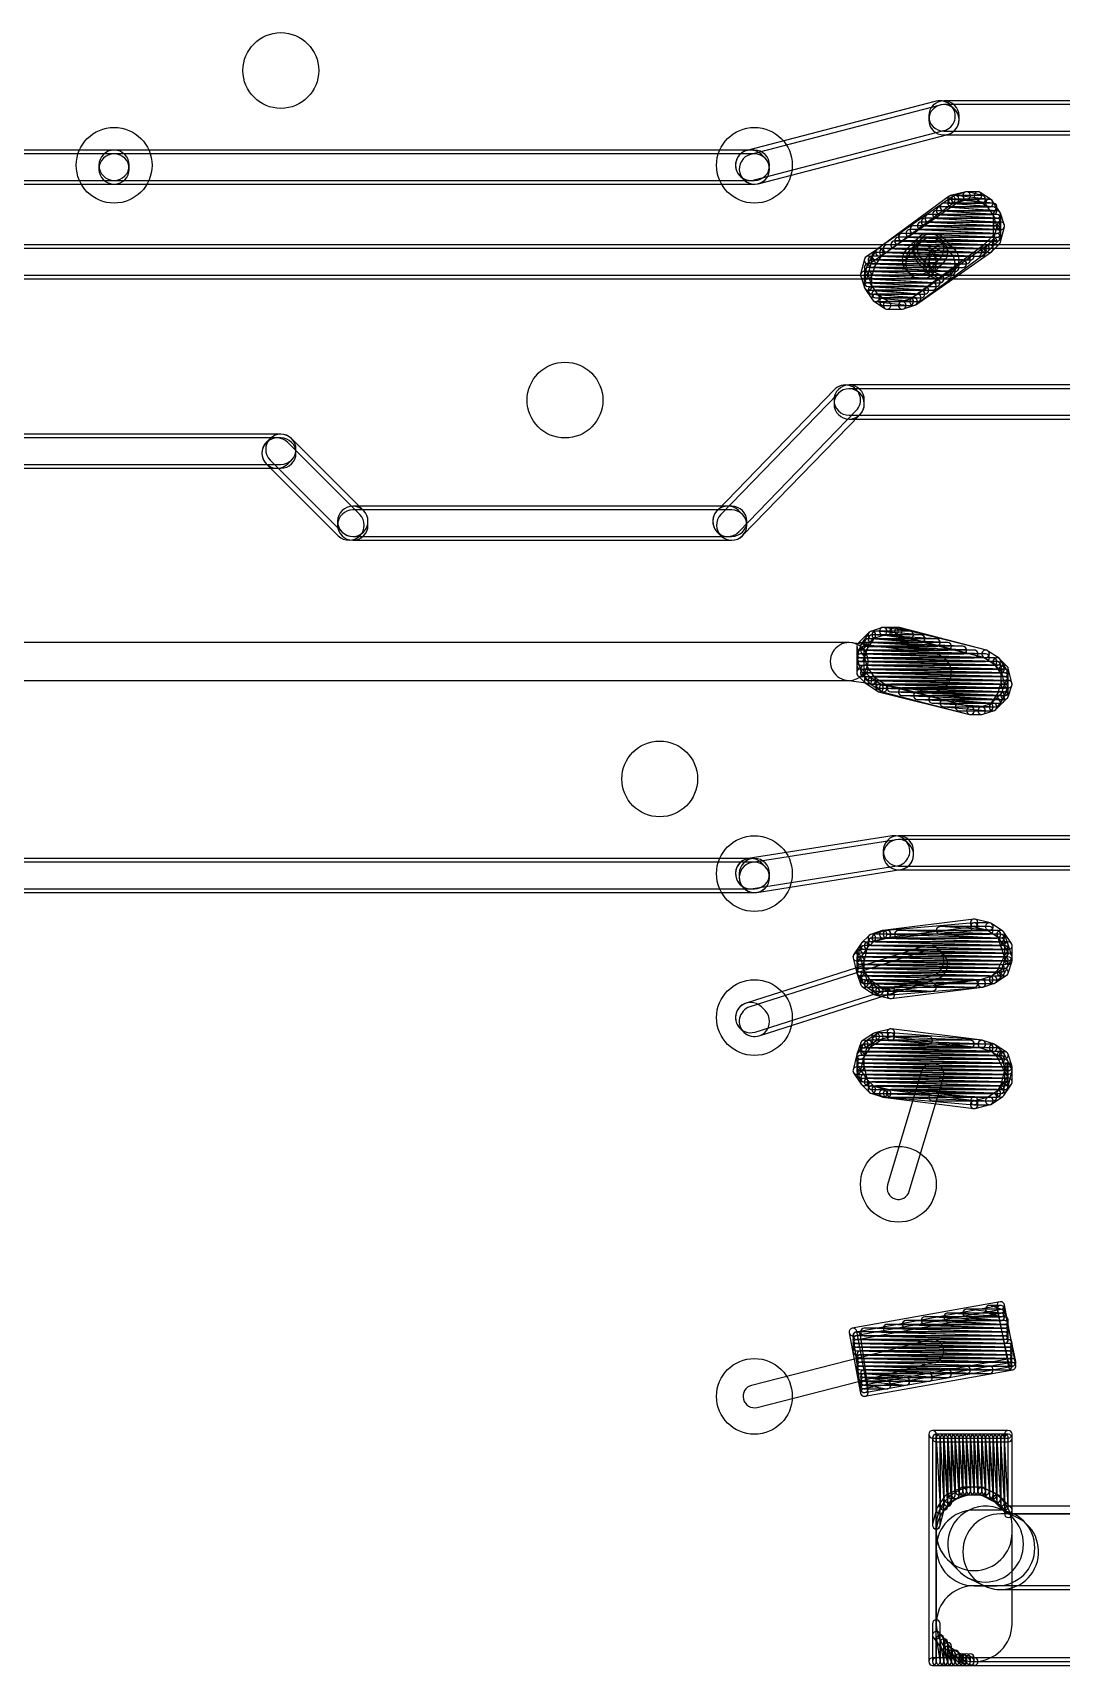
# Model space of a CAD drawing. Extents: x 2.7 to 76.1, y 3.1 to 47.6.
# Drawn here: x 47.87 to 54.76, y 5.71 to 16.65 of the extents above; entities that cross this region are included whole.
import ezdxf

# ---------------------------------------------------------------- set-up
doc = ezdxf.new("R2010")
doc.units = 0

msp = doc.modelspace()

# ---------------------------------------------------------------- linework, layer by layer
for points in [[(53.924025, 16.192425), (52.654025, 15.862225, 1), (52.70517, 15.66552), (53.97517, 15.99572, 1)], [(52.73057, 15.64012), (54.00057, 15.97032, 1), (53.949425, 16.167025), (52.679425, 15.836825, 1)], [(61.1124, 16.1957), (53.975, 16.1957, 1), (53.975, 15.99245), (61.1124, 15.99245, 1)], [(53.873375, 16.094075), (53.873375, 16.068675, 1), (54.076625, 16.068675), (54.076625, 16.094075, 1)], [(53.975, 15.96705), (61.1124, 15.96705, 1), (61.1124, 16.1703), (53.975, 16.1703, 1)], [(48.4124, 15.8655), (45.8724, 15.8655, 1), (45.8724, 15.66225), (48.4124, 15.66225, 1)], [(45.8724, 15.63685), (48.4124, 15.63685, 1), (48.4124, 15.8401), (45.8724, 15.8401, 1)], [(52.705, 15.8655), (48.4124, 15.8655, 1), (48.4124, 15.66225), (52.705, 15.66225, 1)], [(48.310775, 15.763875), (48.310775, 15.738475, 1), (48.514025, 15.738475), (48.514025, 15.763875, 1)], [(48.4124, 15.63685), (52.705, 15.63685, 1), (52.705, 15.8401), (48.4124, 15.8401, 1)], [(52.60774, 15.692015), (52.63314, 15.666615, 1), (52.776855, 15.81033), (52.751455, 15.83573, 1)], [(54.036615, 15.5561), (53.528615, 15.2005, 1), (53.55778, 15.158845), (54.06578, 15.514445, 1)], [(54.010715, 15.55574), (53.528115, 15.20014, 1), (53.55828, 15.159205), (54.04088, 15.514805, 1)], [(54.12123, 15.58534), (54.01963, 15.55994, 1), (54.031965, 15.510605), (54.133565, 15.536005, 1)], [(54.119355, 15.584795), (54.043155, 15.559395, 1), (54.05924, 15.51115), (54.13544, 15.53655, 1)], [(54.0512, 15.50985), (54.229, 15.50985, 1), (54.229, 15.5607), (54.0512, 15.5607, 1)], [(54.282605, 15.53514), (54.054005, 15.56054, 1), (54.04839, 15.510005), (54.27699, 15.484605, 1)], [(54.235165, 15.55994), (54.133565, 15.58534, 1), (54.12123, 15.536005), (54.22283, 15.510605, 1)], [(54.2036, 15.5861), (54.1274, 15.5861, 1), (54.1274, 15.53525), (54.2036, 15.53525, 1)], [(54.2036, 15.5861), (54.1274, 15.5861, 1), (54.1274, 15.53525), (54.2036, 15.53525, 1)], [(54.2939, 15.531025), (54.2177, 15.581825, 1), (54.189495, 15.53952), (54.265695, 15.48872, 1)], [(54.2939, 15.531025), (54.2177, 15.581825, 1), (54.189495, 15.53952), (54.265695, 15.48872, 1)], [(54.332185, 15.43365), (53.925785, 15.45905, 1), (53.92261, 15.408295), (54.32901, 15.382895, 1)], [(53.9242, 15.40825), (54.3306, 15.40825, 1), (54.3306, 15.4591), (53.9242, 15.4591, 1)], [(54.33229, 15.45904), (53.95129, 15.48444, 1), (53.947905, 15.433705), (54.328905, 15.408305, 1)], [(53.9496, 15.43365), (54.3052, 15.43365, 1), (54.3052, 15.4845), (53.9496, 15.4845, 1)], [(54.30715, 15.484425), (53.97695, 15.509825, 1), (53.973045, 15.45912), (54.303245, 15.43372, 1)], [(53.975, 15.45905), (54.3052, 15.45905, 1), (54.3052, 15.5099), (53.975, 15.5099, 1)], [(54.3075, 15.509795), (54.0281, 15.535195, 1), (54.023495, 15.48455), (54.302895, 15.45915, 1)], [(54.0258, 15.48445), (54.2798, 15.48445, 1), (54.2798, 15.5353), (54.0258, 15.5353, 1)], [(54.35175, 15.447775), (54.30095, 15.523975, 1), (54.258645, 15.49577), (54.309445, 15.41957, 1)], [(54.35175, 15.447775), (54.30095, 15.523975, 1), (54.258645, 15.49577), (54.309445, 15.41957, 1)], [(54.38012, 15.365515), (54.35472, 15.441715, 1), (54.306475, 15.42563), (54.331875, 15.34943, 1)], [(54.356025, 15.357475), (54.356025, 15.433675, 1), (54.305175, 15.433675), (54.305175, 15.357475, 1)], [(54.3317, 15.306675), (53.7475, 15.332075, 1), (53.745295, 15.28127), (54.329495, 15.25587, 1)], [(53.7464, 15.28125), (54.3306, 15.28125, 1), (54.3306, 15.3321), (53.7464, 15.3321, 1)], [(54.33175, 15.33207), (53.77295, 15.35747, 1), (53.770645, 15.306675), (54.329445, 15.281275, 1)], [(53.7718, 15.30665), (54.3306, 15.30665, 1), (54.3306, 15.3575), (53.7718, 15.3575, 1)], [(54.331865, 15.357465), (53.823865, 15.382865, 1), (53.82133, 15.33208), (54.32933, 15.30668, 1)], [(53.8226, 15.33205), (54.3306, 15.33205, 1), (54.3306, 15.3829), (53.8226, 15.3829, 1)], [(53.848, 15.35745), (54.3306, 15.35745, 1), (54.3306, 15.4083), (53.848, 15.4083, 1)], [(54.331935, 15.38286), (53.849335, 15.40826, 1), (53.84666, 15.357485), (54.32926, 15.332085, 1)], [(54.33201, 15.40826), (53.87481, 15.43366, 1), (53.871985, 15.382885), (54.329185, 15.357485, 1)], [(53.8734, 15.38285), (54.3306, 15.38285, 1), (54.3306, 15.4337), (53.8734, 15.4337, 1)], [(54.355265, 15.249705), (54.380665, 15.351305, 1), (54.33133, 15.36364), (54.30593, 15.26204, 1)], [(54.356025, 15.281275), (54.356025, 15.357475, 1), (54.305175, 15.357475), (54.305175, 15.281275, 1)], [(53.8226, 15.2305), (46.99, 15.2305, 1), (46.99, 15.02725), (53.8226, 15.02725, 1)], [(53.594, 15.17965), (54.2544, 15.17965, 1), (54.2544, 15.2305), (53.594, 15.2305, 1)], [(54.230015, 15.205075), (53.595015, 15.230475, 1), (53.59298, 15.17967), (54.22798, 15.15427, 1)], [(54.255455, 15.230475), (53.645855, 15.255875, 1), (53.64374, 15.20507), (54.25334, 15.17967, 1)], [(53.6448, 15.20505), (54.2798, 15.20505, 1), (54.2798, 15.2559), (53.6448, 15.2559, 1)], [(54.280855, 15.255875), (53.671255, 15.281275, 1), (53.66914, 15.23047), (54.27874, 15.20507, 1)], [(53.6702, 15.23045), (54.3052, 15.23045, 1), (54.3052, 15.2813), (53.6702, 15.2813, 1)], [(54.306255, 15.281275), (53.696655, 15.306675, 1), (53.69454, 15.25587), (54.30414, 15.23047, 1)], [(53.6956, 15.25585), (54.3306, 15.25585, 1), (54.3306, 15.3067), (53.6956, 15.3067, 1)], [(53.80154, 15.27693), (53.72534, 15.20073, 1), (53.869055, 15.057015), (53.945255, 15.133215, 1)], [(53.924225, 15.103475), (53.924225, 15.128875, 1), (53.720975, 15.128875), (53.720975, 15.103475, 1)], [(53.894455, 15.031615), (53.970655, 15.107815, 1), (53.82694, 15.25153), (53.75074, 15.17533, 1)], [(53.78638, 14.828645), (54.29438, 15.184245, 1), (54.265215, 15.2259), (53.757215, 14.8703, 1)], [(53.78688, 14.829005), (54.26948, 15.184605, 1), (54.239315, 15.22554), (53.756715, 14.86994, 1)], [(53.970655, 15.25153), (53.945255, 15.27693, 1), (53.80154, 15.133215), (53.82694, 15.107815, 1)], [(53.80154, 15.107815), (53.87774, 15.031615, 1), (54.021455, 15.17533), (53.945255, 15.25153, 1)], [(54.046855, 15.20073), (53.970655, 15.27693, 1), (53.82694, 15.133215), (53.90314, 15.057015, 1)], [(54.021455, 15.031615), (54.046855, 15.057015, 1), (53.90314, 15.20073), (53.87774, 15.17533, 1)], [(62.865, 15.2305), (53.975, 15.2305, 1), (53.975, 15.02725), (62.865, 15.02725, 1)], [(54.272375, 15.187095), (54.348575, 15.263295, 1), (54.31262, 15.29925), (54.23642, 15.22305, 1)], [(54.297775, 15.187095), (54.348575, 15.237895, 1), (54.31262, 15.27385), (54.26182, 15.22305, 1)], [(46.99, 15.00185), (53.8226, 15.00185, 1), (53.8226, 15.2051), (46.99, 15.2051, 1)], [(53.44233, 15.13504), (53.41693, 15.03344, 1), (53.466265, 15.021105), (53.491665, 15.122705, 1)], [(53.468275, 15.111515), (53.442875, 15.035315, 1), (53.49112, 15.01923), (53.51652, 15.09543, 1)], [(53.529095, 15.200825), (53.452895, 15.150025, 1), (53.4811, 15.10772), (53.5573, 15.15852, 1)], [(54.103055, 15.128875), (53.493455, 15.154275, 1), (53.49134, 15.10347), (54.10094, 15.07807, 1)], [(54.05235, 15.10347), (53.49355, 15.12887, 1), (53.491245, 15.078075), (54.050045, 15.052675, 1)], [(53.522045, 15.193775), (53.471245, 15.117575, 1), (53.51355, 15.08937), (53.56435, 15.16557, 1)], [(53.4924, 15.10345), (54.1274, 15.10345, 1), (54.1274, 15.1543), (53.4924, 15.1543, 1)], [(53.4924, 15.07805), (54.102, 15.07805, 1), (54.102, 15.1289), (53.4924, 15.1289, 1)], [(54.128455, 15.154275), (53.518855, 15.179675, 1), (53.51674, 15.12887), (54.12634, 15.10347, 1)], [(53.5178, 15.12885), (54.1528, 15.12885, 1), (54.1528, 15.1797), (53.5178, 15.1797, 1)], [(54.153855, 15.179675), (53.544255, 15.205075, 1), (53.54214, 15.15427), (54.15174, 15.12887, 1)], [(53.5432, 15.15425), (54.2036, 15.15425, 1), (54.2036, 15.2051), (53.5432, 15.2051, 1)], [(54.2036, 15.2051), (53.5686, 15.2051, 1), (53.5686, 15.15425), (54.2036, 15.15425, 1)], [(53.5686, 15.15425), (54.229, 15.15425, 1), (54.229, 15.2051), (53.5686, 15.2051, 1)], [(53.975, 15.00185), (62.865, 15.00185, 1), (62.865, 15.2051), (53.975, 15.2051, 1)], [(53.417475, 15.01923), (53.442875, 14.94303, 1), (53.49112, 14.959115), (53.46572, 15.035315, 1)], [(54.001605, 15.05267), (53.468205, 15.07807, 1), (53.46579, 15.027275), (53.99919, 15.001875, 1)], [(53.92561, 15.00186), (53.46841, 15.02726, 1), (53.465585, 14.976485), (53.922785, 14.951085, 1)], [(53.90029, 14.976455), (53.46849, 15.001855, 1), (53.465505, 14.95109), (53.897305, 14.92569, 1)], [(54.02695, 15.07807), (53.46815, 15.10347, 1), (53.465845, 15.052675), (54.024645, 15.027275, 1)], [(53.467, 15.05265), (54.0512, 15.05265, 1), (54.0512, 15.1035), (53.467, 15.1035, 1)], [(53.467, 15.02725), (54.0258, 15.02725, 1), (54.0258, 15.0781), (53.467, 15.0781, 1)], [(53.467, 15.00185), (54.0004, 15.00185, 1), (54.0004, 15.0527), (53.467, 15.0527, 1)], [(53.441575, 15.027275), (53.441575, 14.951075, 1), (53.492425, 14.951075), (53.492425, 15.027275, 1)], [(53.950935, 15.02726), (53.468335, 15.05266, 1), (53.46566, 15.001885), (53.94826, 14.976485, 1)], [(53.467, 14.97645), (53.9496, 14.97645, 1), (53.9496, 15.0273), (53.467, 15.0273, 1)], [(53.467, 14.95105), (53.9242, 14.95105, 1), (53.9242, 15.0019), (53.467, 15.0019, 1)], [(53.84969, 14.95104), (53.46869, 14.97644, 1), (53.465305, 14.925705), (53.846305, 14.900305, 1)], [(53.467, 14.92565), (53.8988, 14.92565, 1), (53.8988, 14.9765), (53.467, 14.9765, 1)], [(53.445845, 14.93697), (53.496645, 14.86077, 1), (53.53895, 14.888975), (53.48815, 14.965175, 1)], [(53.445845, 14.93697), (53.496645, 14.86077, 1), (53.53895, 14.888975), (53.48815, 14.965175, 1)], [(53.82455, 14.925625), (53.49435, 14.951025, 1), (53.490445, 14.90032), (53.820645, 14.87492, 1)], [(53.4924, 14.90025), (53.848, 14.90025, 1), (53.848, 14.9511), (53.4924, 14.9511, 1)], [(53.7995, 14.900195), (53.5201, 14.925595, 1), (53.515495, 14.87495), (53.794895, 14.84955, 1)], [(53.5178, 14.87485), (53.8226, 14.87485, 1), (53.8226, 14.9257), (53.5178, 14.9257, 1)], [(53.5178, 14.84945), (53.7972, 14.84945, 1), (53.7972, 14.9003), (53.5178, 14.9003, 1)], [(53.749205, 14.87474), (53.520605, 14.90014, 1), (53.51499, 14.849605), (53.74359, 14.824205, 1)], [(53.503695, 14.85372), (53.579895, 14.80292, 1), (53.6081, 14.845225), (53.5319, 14.896025, 1)], [(53.503695, 14.85372), (53.579895, 14.80292, 1), (53.6081, 14.845225), (53.5319, 14.896025, 1)], [(53.5686, 14.82405), (53.7464, 14.82405, 1), (53.7464, 14.8749), (53.5686, 14.8749, 1)], [(53.594, 14.79865), (53.6956, 14.79865, 1), (53.6956, 14.8495), (53.594, 14.8495, 1)], [(53.594, 14.79865), (53.6956, 14.79865, 1), (53.6956, 14.8495), (53.594, 14.8495, 1)], [(53.70364, 14.79995), (53.77984, 14.82535, 1), (53.763755, 14.873595), (53.687555, 14.848195, 1)], [(53.70364, 14.79995), (53.77984, 14.82535, 1), (53.763755, 14.873595), (53.687555, 14.848195, 1)], [(53.241605, 14.259785), (52.454205, 13.446985, 1), (52.60019, 13.30556), (53.38759, 14.11836, 1)], [(52.62559, 13.28016), (53.41299, 14.09296, 1), (53.267005, 14.234385), (52.479605, 13.421585, 1)], [(63.6524, 14.2907), (53.34, 14.2907, 1), (53.34, 14.08745), (63.6524, 14.08745, 1)], [(53.238375, 14.189075), (53.238375, 14.163675, 1), (53.441625, 14.163675), (53.441625, 14.189075, 1)], [(53.34, 14.06205), (63.6524, 14.06205, 1), (63.6524, 14.2653), (53.34, 14.2653, 1)], [(49.53, 13.9605), (37.1602, 13.9605, 1), (37.1602, 13.75725), (49.53, 13.75725, 1)], [(37.1602, 13.73185), (49.53, 13.73185, 1), (49.53, 13.9351), (37.1602, 13.9351, 1)], [(49.45814, 13.93073), (49.43274, 13.90533, 1), (49.576455, 13.761615), (49.601855, 13.787015, 1)], [(49.43274, 13.761615), (49.91534, 13.279015, 1), (50.059055, 13.42273), (49.576455, 13.90533, 1)], [(50.084455, 13.44813), (49.601855, 13.93073, 1), (49.45814, 13.787015), (49.94074, 13.304415, 1)], [(52.5526, 13.4779), (50.0126, 13.4779, 1), (50.0126, 13.27465), (52.5526, 13.27465, 1)], [(49.910975, 13.376275), (49.910975, 13.350875, 1), (50.114225, 13.350875), (50.114225, 13.376275, 1)], [(52.45534, 13.304415), (52.48074, 13.279015, 1), (52.624455, 13.42273), (52.599055, 13.44813, 1)], [(50.0126, 13.24925), (52.5526, 13.24925, 1), (52.5526, 13.4525), (50.0126, 13.4525, 1)], [(53.47442, 12.63225), (53.39822, 12.55605, 1), (53.434175, 12.520095), (53.510375, 12.596295, 1)], [(53.471245, 12.628375), (53.420445, 12.552175, 1), (53.46275, 12.52397), (53.51355, 12.60017, 1)], [(53.560555, 12.663795), (53.484355, 12.638395, 1), (53.50044, 12.59015), (53.57664, 12.61555, 1)], [(53.560555, 12.663795), (53.484355, 12.638395, 1), (53.50044, 12.59015), (53.57664, 12.61555, 1)], [(53.92569, 12.588855), (53.49389, 12.614255, 1), (53.490905, 12.56349), (53.922705, 12.53809, 1)], [(53.4924, 12.56345), (53.8226, 12.56345, 1), (53.8226, 12.6143), (53.4924, 12.6143, 1)], [(53.82471, 12.61421), (53.51991, 12.63961, 1), (53.515685, 12.588935), (53.820485, 12.563535, 1)], [(53.5178, 12.58885), (53.7464, 12.58885, 1), (53.7464, 12.6397), (53.5178, 12.6397, 1)], [(53.749995, 12.63944), (53.572195, 12.66484, 1), (53.565, 12.614505), (53.7428, 12.589105, 1)], [(53.5686, 12.61425), (53.594, 12.61425, 1), (53.594, 12.6651), (53.5686, 12.6651, 1)], [(53.6448, 12.6651), (53.5686, 12.6651, 1), (53.5686, 12.61425), (53.6448, 12.61425, 1)], [(53.6702, 12.6651), (53.5686, 12.6651, 1), (53.5686, 12.61425), (53.6702, 12.61425, 1)], [(54.260565, 12.51194), (53.650965, 12.66434, 1), (53.63863, 12.615005), (54.24823, 12.462605, 1)], [(54.260815, 12.511875), (53.676615, 12.664275, 1), (53.66378, 12.61507), (54.24798, 12.46267, 1)], [(53.34, 12.5635), (46.99, 12.5635, 1), (46.99, 12.30945), (53.34, 12.30945, 1)], [(53.91596, 12.486135), (53.35716, 12.562335, 1), (53.322835, 12.31061), (53.881635, 12.23441, 1)], [(53.417475, 12.546115), (53.392075, 12.469915, 1), (53.44032, 12.45383), (53.46572, 12.53003, 1)], [(53.392075, 12.45383), (53.417475, 12.37763, 1), (53.46572, 12.393715), (53.44032, 12.469915, 1)], [(54.25517, 12.487285), (53.41697, 12.512685, 1), (53.415425, 12.46186), (54.253625, 12.43646, 1)], [(53.390775, 12.538075), (53.390775, 12.461875, 1), (53.441625, 12.461875), (53.441625, 12.538075, 1)], [(53.4162, 12.46185), (54.1782, 12.46185, 1), (54.1782, 12.5127), (53.4162, 12.5127, 1)], [(53.4162, 12.43645), (54.2544, 12.43645, 1), (54.2544, 12.4873), (53.4162, 12.4873, 1)], [(53.390775, 12.461875), (53.390775, 12.360275, 1), (53.441625, 12.360275), (53.441625, 12.461875, 1)], [(54.305925, 12.461885), (53.416925, 12.487285, 1), (53.41547, 12.43646), (54.30447, 12.41106, 1)], [(54.102975, 12.53808), (53.442575, 12.56348, 1), (53.44062, 12.512665), (54.10102, 12.487265, 1)], [(53.4416, 12.51265), (54.0004, 12.51265, 1), (54.0004, 12.5635), (53.4416, 12.5635, 1)], [(53.4416, 12.48725), (54.102, 12.48725, 1), (54.102, 12.5381), (53.4416, 12.5381, 1)], [(54.179075, 12.51268), (53.442475, 12.53808, 1), (53.44072, 12.487265), (54.17732, 12.461865, 1)], [(54.001605, 12.56347), (53.468205, 12.58887, 1), (53.46579, 12.538075), (53.99919, 12.512675, 1)], [(53.467, 12.53805), (53.9242, 12.53805, 1), (53.9242, 12.5889), (53.467, 12.5889, 1)], [(54.3447, 12.457625), (54.2685, 12.508425, 1), (54.240295, 12.46612), (54.316495, 12.41532, 1)], [(54.3447, 12.457625), (54.2685, 12.508425, 1), (54.240295, 12.46612), (54.316495, 12.41532, 1)], [(54.331305, 12.43649), (53.416905, 12.46189, 1), (53.41549, 12.411055), (54.32989, 12.385655, 1)], [(54.356685, 12.41109), (53.416885, 12.43649, 1), (53.41551, 12.385655), (54.35531, 12.360255, 1)], [(53.39822, 12.342295), (53.44902, 12.291495, 1), (53.484975, 12.32745), (53.434175, 12.37825, 1)], [(53.4162, 12.41105), (54.3052, 12.41105, 1), (54.3052, 12.4619), (53.4162, 12.4619, 1)], [(53.4162, 12.38565), (54.3306, 12.38565, 1), (54.3306, 12.4365), (53.4162, 12.4365, 1)], [(54.382085, 12.38569), (53.442285, 12.41109, 1), (53.44091, 12.360255), (54.38071, 12.334855, 1)], [(54.382085, 12.36029), (53.442285, 12.38569, 1), (53.44091, 12.334855), (54.38071, 12.309455, 1)], [(53.4416, 12.36025), (54.356, 12.36025, 1), (54.356, 12.4111), (53.4416, 12.4111, 1)], [(53.420445, 12.37157), (53.471245, 12.29537, 1), (53.51355, 12.323575), (53.46275, 12.399775, 1)], [(53.4416, 12.33485), (54.3814, 12.33485, 1), (54.3814, 12.3857), (53.4416, 12.3857, 1)], [(54.3814, 12.3857), (53.4416, 12.3857, 1), (53.4416, 12.33485), (54.3814, 12.33485, 1)], [(53.4416, 12.33485), (54.3814, 12.33485, 1), (54.3814, 12.3857), (53.4416, 12.3857, 1)], [(54.399375, 12.40365), (54.348575, 12.45445, 1), (54.31262, 12.418495), (54.36342, 12.367695, 1)], [(54.40255, 12.374375), (54.35175, 12.450575, 1), (54.309445, 12.42237), (54.360245, 12.34617, 1)], [(54.431465, 12.29024), (54.406065, 12.39184, 1), (54.35673, 12.379505), (54.38213, 12.277905, 1)], [(54.406825, 12.284075), (54.406825, 12.360275, 1), (54.355975, 12.360275), (54.355975, 12.284075, 1)], [(54.382105, 12.33489), (53.467705, 12.36029, 1), (53.46629, 12.309455), (54.38069, 12.284055, 1)], [(53.467, 12.30945), (54.3814, 12.30945, 1), (54.3814, 12.3603), (53.467, 12.3603, 1)], [(53.452895, 12.28832), (53.529095, 12.23752, 1), (53.5573, 12.279825), (53.4811, 12.330625, 1)], [(53.4924, 12.28405), (54.3814, 12.28405, 1), (54.3814, 12.3349), (53.4924, 12.3349, 1)], [(54.382125, 12.309485), (53.493125, 12.334885, 1), (53.49167, 12.28406), (54.38067, 12.25866, 1)], [(53.478295, 12.28832), (53.554495, 12.23752, 1), (53.5827, 12.279825), (53.5065, 12.330625, 1)], [(53.53703, 12.234005), (54.14663, 12.081605, 1), (54.158965, 12.13094), (53.549365, 12.28334, 1)], [(54.38217, 12.284085), (53.54397, 12.309485, 1), (53.542425, 12.25866), (54.380625, 12.23326, 1)], [(53.5432, 12.25865), (54.3814, 12.25865, 1), (54.3814, 12.3095), (53.5432, 12.3095, 1)], [(53.56218, 12.23407), (54.14638, 12.08167, 1), (54.159215, 12.130875), (53.575015, 12.283275, 1)], [(54.382245, 12.258685), (53.620245, 12.284085, 1), (53.61855, 12.23326), (54.38055, 12.20786, 1)], [(53.6194, 12.23325), (54.3814, 12.23325, 1), (54.3814, 12.2841), (53.6194, 12.2841, 1)], [(54.38012, 12.19983), (54.40552, 12.27603, 1), (54.357275, 12.292115), (54.331875, 12.215915, 1)], [(54.40552, 12.19983), (54.43092, 12.27603, 1), (54.382675, 12.292115), (54.357275, 12.215915, 1)], [(54.356975, 12.23328), (53.696575, 12.25868, 1), (53.69462, 12.207865), (54.35502, 12.182465, 1)], [(53.6956, 12.20785), (54.3814, 12.20785, 1), (54.3814, 12.2587), (53.6956, 12.2587, 1)], [(54.35715, 12.20787), (53.79835, 12.23327, 1), (53.796045, 12.182475), (54.354845, 12.157075, 1)], [(53.7972, 12.18245), (54.356, 12.18245, 1), (54.356, 12.2333), (53.7972, 12.2333, 1)], [(54.33209, 12.182455), (53.90029, 12.207855, 1), (53.897305, 12.15709), (54.329105, 12.13169, 1)], [(53.8988, 12.15705), (54.356, 12.15705, 1), (54.356, 12.2079), (53.8988, 12.2079, 1)], [(54.28191, 12.15701), (53.97711, 12.18241, 1), (53.972885, 12.131735), (54.277685, 12.106335, 1)], [(53.975, 12.13165), (54.3306, 12.13165, 1), (54.3306, 12.1825), (53.975, 12.1825, 1)], [(54.0766, 12.10625), (54.2798, 12.10625, 1), (54.2798, 12.1571), (54.0766, 12.1571, 1)], [(54.23704, 12.08215), (54.31324, 12.10755, 1), (54.297155, 12.155795), (54.220955, 12.130395, 1)], [(54.23704, 12.08215), (54.31324, 12.10755, 1), (54.297155, 12.155795), (54.220955, 12.130395, 1)], [(54.323175, 12.113695), (54.399375, 12.189895, 1), (54.36342, 12.22585), (54.28722, 12.14965, 1)], [(54.32635, 12.11757), (54.37715, 12.19377, 1), (54.334845, 12.221975), (54.284045, 12.145775, 1)], [(54.1528, 12.08085), (54.229, 12.08085, 1), (54.229, 12.1317), (54.1528, 12.1317, 1)], [(54.1528, 12.08085), (54.229, 12.08085, 1), (54.229, 12.1317), (54.1528, 12.1317, 1)], [(53.62895, 11.266855), (52.66375, 11.114455, 1), (52.695445, 10.91369), (53.660645, 11.06609, 1)], [(52.720845, 10.88829), (53.686045, 11.04069, 1), (53.65435, 11.241455), (52.68915, 11.089055, 1)], [(59.8424, 11.2681), (53.6702, 11.2681, 1), (53.6702, 11.06485), (59.8424, 11.06485, 1)], [(53.568575, 11.166475), (53.568575, 11.141075, 1), (53.771825, 11.141075), (53.771825, 11.166475, 1)], [(53.6702, 11.03945), (59.8424, 11.03945, 1), (59.8424, 11.2427), (53.6702, 11.2427, 1)], [(52.705, 11.1157), (47.3202, 11.1157, 1), (47.3202, 10.91245), (52.705, 10.91245, 1)], [(47.3202, 10.88705), (52.705, 10.88705, 1), (52.705, 11.0903), (47.3202, 11.0903, 1)], [(52.60774, 10.942215), (52.63314, 10.916815, 1), (52.776855, 11.06053), (52.751455, 11.08593, 1)], [(52.806625, 10.988675), (52.806625, 11.014075, 1), (52.603375, 11.014075), (52.603375, 10.988675, 1)], [(53.560555, 10.631795), (53.484355, 10.606395, 1), (53.50044, 10.55815), (53.57664, 10.58355, 1)], [(53.58783, 10.63234), (53.48623, 10.60694, 1), (53.498565, 10.557605), (53.600165, 10.583005, 1)], [(54.175045, 10.7091), (53.565445, 10.6329, 1), (53.57175, 10.582445), (54.18135, 10.658645, 1)], [(54.175995, 10.6838), (53.591795, 10.633, 1), (53.5962, 10.582345), (54.1804, 10.633145, 1)], [(54.35694, 10.60768), (53.67114, 10.63308, 1), (53.669255, 10.582265), (54.355055, 10.556865, 1)], [(53.6702, 10.58225), (54.3306, 10.58225, 1), (54.3306, 10.6331), (53.6702, 10.6331, 1)], [(54.33229, 10.63304), (53.95129, 10.65844, 1), (53.947905, 10.607705), (54.328905, 10.582305, 1)], [(53.9496, 10.60765), (54.2798, 10.60765, 1), (54.2798, 10.6585), (53.9496, 10.6585, 1)], [(54.285965, 10.68314), (54.184365, 10.70854, 1), (54.17203, 10.659205), (54.27363, 10.633805, 1)], [(54.2798, 10.6839), (54.1782, 10.6839, 1), (54.1782, 10.63305), (54.2798, 10.63305, 1)], [(54.3701, 10.628825), (54.2939, 10.679625, 1), (54.265695, 10.63732), (54.341895, 10.58652, 1)], [(54.3701, 10.628825), (54.2939, 10.679625, 1), (54.265695, 10.63732), (54.341895, 10.58652, 1)], [(54.40552, 10.539515), (54.38012, 10.615715, 1), (54.331875, 10.59963), (54.357275, 10.52343, 1)], [(54.42795, 10.545575), (54.37715, 10.621775, 1), (54.334845, 10.59357), (54.385645, 10.51737, 1)], [(53.8425, 10.526685), (52.6487, 10.145685, 1), (52.710495, 9.95206), (53.904295, 10.33306, 1)], [(53.420445, 10.545575), (53.369645, 10.469375, 1), (53.41195, 10.44117), (53.46275, 10.51737, 1)], [(53.41693, 10.53764), (53.39153, 10.43604, 1), (53.440865, 10.423705), (53.466265, 10.525305, 1)], [(54.382085, 10.50609), (53.442285, 10.53149, 1), (53.44091, 10.480655), (54.38071, 10.455255, 1)], [(53.47442, 10.60025), (53.42362, 10.54945, 1), (53.459575, 10.513495), (53.510375, 10.564295, 1)], [(53.47442, 10.60025), (53.42362, 10.54945, 1), (53.459575, 10.513495), (53.510375, 10.564295, 1)], [(53.4416, 10.48065), (54.3814, 10.48065, 1), (54.3814, 10.5315), (53.4416, 10.5315, 1)], [(54.382105, 10.53149), (53.467705, 10.55689, 1), (53.46629, 10.506055), (54.38069, 10.480655, 1)], [(53.467, 10.50605), (54.3814, 10.50605, 1), (54.3814, 10.5569), (53.467, 10.5569, 1)], [(53.4924, 10.53145), (54.356, 10.53145, 1), (54.356, 10.5823), (53.4924, 10.5823, 1)], [(54.382125, 10.556885), (53.493125, 10.582285, 1), (53.49167, 10.53146), (54.38067, 10.50606, 1)], [(54.35677, 10.582285), (53.51857, 10.607685, 1), (53.517025, 10.55686), (54.355225, 10.53146, 1)], [(53.5178, 10.55685), (54.356, 10.55685, 1), (54.356, 10.6077), (53.5178, 10.6077, 1)], [(54.43092, 10.463315), (54.40552, 10.539515, 1), (54.357275, 10.52343), (54.382675, 10.44723, 1)], [(54.432225, 10.429875), (54.432225, 10.531475, 1), (54.381375, 10.531475), (54.381375, 10.429875, 1)], [(52.735895, 9.92666), (53.929695, 10.30766, 1), (53.8679, 10.501285), (52.6741, 10.120285, 1)], [(53.36613, 10.449105), (53.39153, 10.347505, 1), (53.440865, 10.35984), (53.415465, 10.46144, 1)], [(54.382065, 10.45529), (53.416865, 10.48069, 1), (53.41553, 10.429855), (54.38073, 10.404455, 1)], [(54.382065, 10.42989), (53.416865, 10.45529, 1), (53.41553, 10.404455), (54.38073, 10.379055, 1)], [(54.356685, 10.40449), (53.416885, 10.42989, 1), (53.41551, 10.379055), (54.35531, 10.353655, 1)], [(54.356685, 10.37909), (53.416885, 10.40449, 1), (53.41551, 10.353655), (54.35531, 10.328255, 1)], [(54.40745, 10.48069), (53.41685, 10.50609, 1), (53.415545, 10.455255), (54.406145, 10.429855, 1)], [(53.4162, 10.45525), (54.3814, 10.45525, 1), (54.3814, 10.5061), (53.4162, 10.5061, 1)], [(54.3814, 10.5061), (53.4162, 10.5061, 1), (53.4162, 10.45525), (54.3814, 10.45525, 1)], [(53.4162, 10.45525), (54.3814, 10.45525, 1), (54.3814, 10.5061), (53.4162, 10.5061, 1)], [(53.4162, 10.42985), (54.4068, 10.42985, 1), (54.4068, 10.4807), (53.4162, 10.4807, 1)], [(53.4162, 10.40445), (54.3814, 10.40445, 1), (54.3814, 10.4553), (53.4162, 10.4553, 1)], [(53.390775, 10.429875), (53.390775, 10.353675, 1), (53.441625, 10.353675), (53.441625, 10.429875, 1)], [(53.4162, 10.37905), (54.3814, 10.37905, 1), (54.3814, 10.4299), (53.4162, 10.4299, 1)], [(53.4162, 10.35365), (54.356, 10.35365, 1), (54.356, 10.4045), (53.4162, 10.4045, 1)], [(54.37874, 10.3423), (54.42954, 10.4439, 1), (54.384055, 10.466645), (54.333255, 10.365045, 1)], [(54.40552, 10.34563), (54.43092, 10.42183, 1), (54.382675, 10.437915), (54.357275, 10.361715, 1)], [(54.331305, 10.35369), (53.416905, 10.37909, 1), (53.41549, 10.328255), (54.32989, 10.302855, 1)], [(53.392075, 10.34563), (53.417475, 10.26943, 1), (53.46572, 10.285515), (53.44032, 10.361715, 1)], [(53.4162, 10.32825), (54.356, 10.32825, 1), (54.356, 10.3791), (53.4162, 10.3791, 1)], [(53.395045, 10.33957), (53.445845, 10.26337, 1), (53.48815, 10.291575), (53.43735, 10.367775, 1)], [(54.28057, 10.328285), (53.44237, 10.353685, 1), (53.440825, 10.30286), (54.279025, 10.27746, 1)], [(53.4416, 10.30285), (54.3306, 10.30285, 1), (54.3306, 10.3537), (53.4416, 10.3537, 1)], [(53.4416, 10.27745), (54.2798, 10.27745, 1), (54.2798, 10.3283), (53.4416, 10.3283, 1)], [(54.179075, 10.30288), (53.442475, 10.32828, 1), (53.44072, 10.277465), (54.17732, 10.252065, 1)], [(53.427495, 10.25632), (53.503695, 10.20552, 1), (53.5319, 10.247825), (53.4557, 10.298625, 1)], [(53.90029, 10.277455), (53.46849, 10.302855, 1), (53.465505, 10.25209), (53.897305, 10.22669, 1)], [(53.467, 10.25205), (54.1782, 10.25205, 1), (54.1782, 10.3029), (53.467, 10.3029, 1)], [(53.452895, 10.25632), (53.529095, 10.20552, 1), (53.5573, 10.247825), (53.4811, 10.298625, 1)], [(53.62151, 10.201335), (54.23111, 10.252135, 1), (54.226885, 10.30281), (53.617285, 10.25201, 1)], [(53.62255, 10.176045), (54.23215, 10.252245, 1), (54.225845, 10.3027), (53.616245, 10.2265, 1)], [(54.23704, 10.25335), (54.31324, 10.27875, 1), (54.297155, 10.326995), (54.220955, 10.301595, 1)], [(54.23704, 10.25335), (54.31324, 10.27875, 1), (54.297155, 10.326995), (54.220955, 10.301595, 1)], [(54.323175, 10.284895), (54.373975, 10.335695, 1), (54.33802, 10.37165), (54.28722, 10.32085, 1)], [(54.3193, 10.28172), (54.3955, 10.33252, 1), (54.367295, 10.374825), (54.291095, 10.324025, 1)], [(53.51163, 10.202005), (53.61323, 10.176605, 1), (53.625565, 10.22594), (53.523965, 10.25134, 1)], [(53.5178, 10.22665), (53.8988, 10.22665, 1), (53.8988, 10.2775), (53.5178, 10.2775, 1)], [(53.5432, 10.20125), (53.6194, 10.20125, 1), (53.6194, 10.2521), (53.5432, 10.2521, 1)], [(52.60774, 9.977015), (52.63314, 9.951615, 1), (52.776855, 10.09533), (52.751455, 10.12073, 1)], [(53.61323, 9.97194), (53.51163, 9.94654, 1), (53.523965, 9.897205), (53.625565, 9.922605, 1)], [(54.23215, 9.8963), (53.62255, 9.9725, 1), (53.616245, 9.922045), (54.225845, 9.845845, 1)], [(53.417475, 9.879115), (53.392075, 9.802915, 1), (53.44032, 9.78683), (53.46572, 9.86303, 1)], [(53.445845, 9.885175), (53.395045, 9.808975, 1), (53.43735, 9.78077), (53.48815, 9.85697, 1)], [(53.503695, 9.943025), (53.427495, 9.892225, 1), (53.4557, 9.84992), (53.5319, 9.90072, 1)], [(53.4416, 9.82025), (54.2798, 9.82025, 1), (54.2798, 9.8711), (53.4416, 9.8711, 1)], [(54.331325, 9.845685), (53.442325, 9.871085, 1), (53.44087, 9.82026), (54.32987, 9.79486, 1)], [(54.28059, 9.871085), (53.46779, 9.896485, 1), (53.466205, 9.84566), (54.279005, 9.82026, 1)], [(53.529095, 9.943025), (53.452895, 9.892225, 1), (53.4811, 9.84992), (53.5573, 9.90072, 1)], [(53.467, 9.84565), (54.1528, 9.84565, 1), (54.1528, 9.8965), (53.467, 9.8965, 1)], [(53.5178, 9.87105), (53.8734, 9.87105, 1), (53.8734, 9.9219), (53.5178, 9.9219, 1)], [(54.153815, 9.896475), (53.518815, 9.921875, 1), (53.51678, 9.87107), (54.15178, 9.84567, 1)], [(53.6194, 9.9473), (53.5432, 9.9473, 1), (53.5432, 9.89645), (53.6194, 9.89645, 1)], [(54.23111, 9.89641), (53.62151, 9.94721, 1), (53.617285, 9.896535), (54.226885, 9.845735, 1)], [(54.31324, 9.869795), (54.23704, 9.895195, 1), (54.220955, 9.84695), (54.297155, 9.82155, 1)], [(54.31324, 9.869795), (54.23704, 9.895195, 1), (54.220955, 9.84695), (54.297155, 9.82155, 1)], [(54.373975, 9.81285), (54.323175, 9.86365, 1), (54.28722, 9.827695), (54.33802, 9.776895, 1)], [(54.3955, 9.816025), (54.3193, 9.866825, 1), (54.291095, 9.82452), (54.367295, 9.77372, 1)], [(53.39153, 9.80104), (53.36613, 9.69944, 1), (53.415465, 9.687105), (53.440865, 9.788705, 1)], [(54.356685, 9.79489), (53.416885, 9.82029, 1), (53.41551, 9.769455), (54.35531, 9.744055, 1)], [(54.382065, 9.76949), (53.416865, 9.79489, 1), (53.41553, 9.744055), (54.38073, 9.718655, 1)], [(54.382065, 9.74409), (53.416865, 9.76949, 1), (53.41553, 9.718655), (54.38073, 9.693255, 1)], [(54.382065, 9.71869), (53.416865, 9.74409, 1), (53.41553, 9.693255), (54.38073, 9.667855, 1)], [(53.39153, 9.712505), (53.41693, 9.610905, 1), (53.466265, 9.62324), (53.440865, 9.72484, 1)], [(53.4162, 9.76945), (54.356, 9.76945, 1), (54.356, 9.8203), (53.4162, 9.8203, 1)], [(53.390775, 9.794875), (53.390775, 9.718675, 1), (53.441625, 9.718675), (53.441625, 9.794875, 1)], [(53.4162, 9.74405), (54.356, 9.74405, 1), (54.356, 9.7949), (53.4162, 9.7949, 1)], [(53.4162, 9.71865), (54.3814, 9.71865, 1), (54.3814, 9.7695), (53.4162, 9.7695, 1)], [(54.3814, 9.7695), (53.4162, 9.7695, 1), (53.4162, 9.71865), (54.3814, 9.71865, 1)], [(53.4162, 9.71865), (54.3814, 9.71865, 1), (54.3814, 9.7695), (53.4162, 9.7695, 1)], [(53.4162, 9.69325), (54.3814, 9.69325, 1), (54.3814, 9.7441), (53.4162, 9.7441, 1)], [(54.356705, 9.82029), (53.442305, 9.84569, 1), (53.44089, 9.794855), (54.35529, 9.769455, 1)], [(53.4416, 9.79485), (54.3306, 9.79485, 1), (54.3306, 9.8457), (53.4416, 9.8457, 1)], [(53.825785, 9.689775), (53.597185, 8.927775, 1), (53.74321, 8.88397), (53.97181, 9.64597, 1)], [(54.42954, 9.704645), (54.37874, 9.806245, 1), (54.333255, 9.7835), (54.384055, 9.6819, 1)], [(54.43092, 9.726715), (54.40552, 9.802915, 1), (54.357275, 9.78683), (54.382675, 9.71063, 1)], [(54.432225, 9.617075), (54.432225, 9.718675, 1), (54.381375, 9.718675), (54.381375, 9.617075, 1)], [(53.369645, 9.67917), (53.420445, 9.60297, 1), (53.46275, 9.631175), (53.41195, 9.707375, 1)], [(54.382065, 9.69329), (53.416865, 9.71869, 1), (53.41553, 9.667855), (54.38073, 9.642455, 1)], [(54.382065, 9.66789), (53.416865, 9.69329, 1), (53.41553, 9.642455), (54.38073, 9.617055, 1)], [(53.4162, 9.66785), (54.3814, 9.66785, 1), (54.3814, 9.7187), (53.4162, 9.7187, 1)], [(53.4162, 9.64245), (54.3814, 9.64245, 1), (54.3814, 9.6933), (53.4162, 9.6933, 1)], [(54.382085, 9.64249), (53.442285, 9.66789, 1), (53.44091, 9.617055), (54.38071, 9.591655, 1)], [(53.42362, 9.599095), (53.47442, 9.548295, 1), (53.510375, 9.58425), (53.459575, 9.63505, 1)], [(53.42362, 9.599095), (53.47442, 9.548295, 1), (53.510375, 9.58425), (53.459575, 9.63505, 1)], [(53.4416, 9.61705), (54.3814, 9.61705, 1), (54.3814, 9.6679), (53.4416, 9.6679, 1)], [(53.467, 9.59165), (54.3814, 9.59165, 1), (54.3814, 9.6425), (53.467, 9.6425, 1)], [(54.356725, 9.617085), (53.467725, 9.642485, 1), (53.46627, 9.59166), (54.35527, 9.56626, 1)], [(54.37715, 9.52677), (54.42795, 9.60297, 1), (54.385645, 9.631175), (54.334845, 9.554975, 1)], [(54.406065, 9.585505), (54.431465, 9.687105, 1), (54.38213, 9.69944), (54.35673, 9.59784, 1)], [(53.484355, 9.54215), (53.560555, 9.51675, 1), (53.57664, 9.564995), (53.50044, 9.590395, 1)], [(53.48623, 9.541605), (53.58783, 9.516205, 1), (53.600165, 9.56554), (53.498565, 9.59094, 1)], [(54.356745, 9.591685), (53.493145, 9.617085, 1), (53.49165, 9.56626), (54.35525, 9.54086, 1)], [(53.4924, 9.56625), (54.356, 9.56625, 1), (54.356, 9.6171), (53.4924, 9.6171, 1)], [(54.33139, 9.566285), (53.51859, 9.591685, 1), (53.517005, 9.54086), (54.329805, 9.51546, 1)], [(53.5178, 9.54085), (54.356, 9.54085, 1), (54.356, 9.5917), (53.5178, 9.5917, 1)], [(53.565445, 9.515645), (54.175045, 9.439445, 1), (54.18135, 9.4899), (53.57175, 9.5661, 1)], [(53.591795, 9.515545), (54.175995, 9.464745, 1), (54.1804, 9.5154), (53.5962, 9.5662, 1)], [(54.30614, 9.54088), (53.62034, 9.56628, 1), (53.618455, 9.515465), (54.304255, 9.490065, 1)], [(53.6194, 9.51545), (54.3306, 9.51545, 1), (54.3306, 9.5663), (53.6194, 9.5663, 1)], [(53.8988, 9.49005), (54.3052, 9.49005, 1), (54.3052, 9.5409), (53.8988, 9.5409, 1)], [(54.2939, 9.46892), (54.3701, 9.51972, 1), (54.341895, 9.562025), (54.265695, 9.511225, 1)], [(54.2939, 9.46892), (54.3701, 9.51972, 1), (54.341895, 9.562025), (54.265695, 9.511225, 1)], [(54.37874, 9.5295), (54.40414, 9.5803, 1), (54.358655, 9.603045), (54.333255, 9.552245, 1)], [(54.184365, 9.440005), (54.285965, 9.465405, 1), (54.27363, 9.51474), (54.17203, 9.48934, 1)], [(54.1782, 9.46465), (54.2798, 9.46465, 1), (54.2798, 9.5155), (54.1782, 9.5155, 1)], [(54.351505, 8.1435), (53.360905, 7.9657, 1), (53.36989, 7.915645), (54.36049, 8.093445, 1)], [(54.35139, 8.118075), (53.38619, 7.940275, 1), (53.395405, 7.89027), (54.360605, 8.06807, 1)], [(54.36404, 8.091795), (54.28784, 8.117195, 1), (54.271755, 8.06895), (54.347955, 8.04355, 1)], [(54.2798, 8.06765), (54.356, 8.06765, 1), (54.356, 8.1185), (54.2798, 8.1185, 1)], [(54.45706, 7.7428), (54.38086, 8.0984, 1), (54.331135, 8.087745), (54.407335, 7.732145, 1)], [(54.457185, 7.71676), (54.380985, 8.12316, 1), (54.33101, 8.113785), (54.40721, 7.707385, 1)], [(54.382375, 7.99148), (53.721975, 8.01688, 1), (53.72002, 7.966065), (54.38042, 7.940665, 1)], [(53.721, 7.96605), (54.3814, 7.96605, 1), (54.3814, 8.0169), (53.721, 8.0169, 1)], [(54.382605, 8.01687), (53.849205, 8.04227, 1), (53.84679, 7.991475), (54.38019, 7.966075, 1)], [(53.848, 7.99145), (54.3814, 7.99145, 1), (54.3814, 8.0423), (53.848, 8.0423, 1)], [(54.38309, 8.04224), (54.00209, 8.06764, 1), (53.998705, 8.016905), (54.379705, 7.991505, 1)], [(54.0004, 8.01685), (54.356, 8.01685, 1), (54.356, 8.0677), (54.0004, 8.0677, 1)], [(54.1274, 8.04225), (54.356, 8.04225, 1), (54.356, 8.0931), (54.1274, 8.0931, 1)], [(54.358805, 8.06754), (54.130205, 8.09294, 1), (54.12459, 8.042405), (54.35319, 8.017005, 1)], [(53.87994, 7.88753), (52.68614, 7.58273, 1), (52.723855, 7.435015), (53.917655, 7.739815, 1)], [(53.34041, 7.935985), (53.41661, 7.529585, 1), (53.466585, 7.53896), (53.390385, 7.94536, 1)], [(54.38205, 7.91529), (53.39145, 7.94069, 1), (53.390145, 7.889855), (54.380745, 7.864455, 1)], [(54.407435, 7.88989), (53.391435, 7.91529, 1), (53.39016, 7.864455), (54.40616, 7.839055, 1)], [(54.407435, 7.86449), (53.391435, 7.88989, 1), (53.39016, 7.839055), (54.40616, 7.813655, 1)], [(53.36563, 7.911675), (53.41643, 7.556075, 1), (53.466765, 7.56327), (53.415965, 7.91887, 1)], [(53.3908, 7.88985), (54.3814, 7.88985, 1), (54.3814, 7.9407), (53.3908, 7.9407, 1)], [(53.3908, 7.86445), (54.3814, 7.86445, 1), (54.3814, 7.9153), (53.3908, 7.9153, 1)], [(53.3908, 7.83905), (54.4068, 7.83905, 1), (54.4068, 7.8899), (53.3908, 7.8899, 1)], [(54.382085, 7.94069), (53.442285, 7.96609, 1), (53.44091, 7.915255), (54.38071, 7.889855, 1)], [(53.4416, 7.91525), (54.3814, 7.91525, 1), (54.3814, 7.9661), (53.4416, 7.9661, 1)], [(54.382215, 7.966085), (53.594815, 7.991485, 1), (53.59318, 7.94066), (54.38058, 7.91526, 1)], [(53.594, 7.94065), (54.3814, 7.94065, 1), (54.3814, 7.9915), (53.594, 7.9915, 1)], [(54.407435, 7.83909), (53.391435, 7.86449, 1), (53.39016, 7.813655), (54.40616, 7.788255, 1)], [(54.407435, 7.81369), (53.391435, 7.83909, 1), (53.39016, 7.788255), (54.40616, 7.762855, 1)], [(53.3908, 7.81365), (54.4068, 7.81365, 1), (54.4068, 7.8645), (53.3908, 7.8645, 1)], [(53.3908, 7.78825), (54.4068, 7.78825, 1), (54.4068, 7.8391), (53.3908, 7.8391, 1)], [(54.40745, 7.78829), (53.41685, 7.81369, 1), (53.415545, 7.762855), (54.406145, 7.737455, 1)], [(54.40745, 7.76289), (53.41685, 7.78829, 1), (53.415545, 7.737455), (54.406145, 7.712055, 1)], [(53.4162, 7.76285), (54.4068, 7.76285, 1), (54.4068, 7.8137), (53.4162, 7.8137, 1)], [(53.4162, 7.73745), (54.4068, 7.73745, 1), (54.4068, 7.7883), (53.4162, 7.7883, 1)], [(54.0015, 7.686675), (53.4173, 7.712075, 1), (53.415095, 7.66127), (53.999295, 7.63587, 1)], [(54.40745, 7.73749), (53.41685, 7.76289, 1), (53.415545, 7.712055), (54.406145, 7.686655, 1)], [(54.280545, 7.712085), (53.416945, 7.737485, 1), (53.41545, 7.68666), (54.27905, 7.66126, 1)], [(53.4162, 7.71205), (54.4068, 7.71205, 1), (54.4068, 7.7629), (53.4162, 7.7629, 1)], [(53.4162, 7.68665), (54.4068, 7.68665, 1), (54.4068, 7.7375), (53.4162, 7.7375, 1)], [(53.4162, 7.66125), (54.1274, 7.66125, 1), (54.1274, 7.7121), (53.4162, 7.7121, 1)], [(54.1274, 7.7121), (53.4162, 7.7121, 1), (53.4162, 7.66125), (54.1274, 7.66125, 1)], [(53.4162, 7.66125), (54.2798, 7.66125, 1), (54.2798, 7.7121), (53.4162, 7.7121, 1)], [(53.44609, 7.534645), (54.43669, 7.712445, 1), (54.427705, 7.7625), (53.437105, 7.5847, 1)], [(53.44609, 7.509245), (54.43669, 7.687045, 1), (54.427705, 7.7371), (53.437105, 7.5593, 1)], [(53.87489, 7.661255), (53.44309, 7.686655, 1), (53.440105, 7.63589), (53.871905, 7.61049, 1)], [(53.4416, 7.63585), (54.0004, 7.63585, 1), (54.0004, 7.6867), (53.4416, 7.6867, 1)], [(53.7233, 7.635795), (53.4439, 7.661195, 1), (53.439295, 7.61055), (53.718695, 7.58515, 1)], [(53.598175, 7.61015), (53.445775, 7.63555, 1), (53.43742, 7.585395), (53.58982, 7.559995, 1)], [(53.4416, 7.61045), (53.8734, 7.61045, 1), (53.8734, 7.6613), (53.4416, 7.6613, 1)], [(53.4416, 7.58505), (53.721, 7.58505, 1), (53.721, 7.6359), (53.4416, 7.6359, 1)], [(53.4416, 7.55965), (53.594, 7.55965, 1), (53.594, 7.6105), (53.4416, 7.6105, 1)], [(54.4068, 7.2803), (53.8988, 7.2803, 1), (53.8988, 7.22945), (54.4068, 7.22945, 1)], [(53.873375, 7.254875), (53.873375, 5.730875, 1), (53.924225, 5.730875), (53.924225, 7.254875, 1)], [(54.4068, 7.2549), (53.9242, 7.2549, 1), (53.9242, 7.20405), (54.4068, 7.20405, 1)], [(53.898775, 7.229475), (53.898775, 6.645275, 1), (53.949625, 6.645275), (53.949625, 7.229475, 1)], [(53.92421, 7.22806), (53.94961, 6.77086, 1), (54.000385, 6.773685), (53.974985, 7.230885, 1)], [(53.975025, 6.746875), (53.975025, 7.229475, 1), (53.924175, 7.229475), (53.924175, 6.746875, 1)], [(53.949615, 7.22798), (53.975015, 6.79618, 1), (54.02578, 6.799165), (54.00038, 7.230965, 1)], [(54.000425, 6.772275), (54.000425, 7.229475, 1), (53.949575, 7.229475), (53.949575, 6.772275, 1)], [(53.97503, 7.22778), (54.00043, 6.84678, 1), (54.051165, 6.850165), (54.025765, 7.231165, 1)], [(54.025825, 6.797675), (54.025825, 7.229475, 1), (53.974975, 7.229475), (53.974975, 6.797675, 1)], [(53.974975, 7.229475), (53.974975, 6.823075, 1), (54.025825, 6.823075), (54.025825, 7.229475, 1)], [(54.025825, 6.823075), (54.025825, 7.229475, 1), (53.974975, 7.229475), (53.974975, 6.823075, 1)], [(54.00043, 7.22778), (54.02583, 6.84678, 1), (54.076565, 6.850165), (54.051165, 7.231165, 1)], [(54.051225, 6.848475), (54.051225, 7.229475, 1), (54.000375, 7.229475), (54.000375, 6.848475, 1)], [(54.025835, 7.22766), (54.051235, 6.87206, 1), (54.10196, 6.875685), (54.07656, 7.231285, 1)], [(54.076625, 6.848475), (54.076625, 7.229475, 1), (54.025775, 7.229475), (54.025775, 6.848475, 1)], [(54.051235, 7.22766), (54.076635, 6.87206, 1), (54.12736, 6.875685), (54.10196, 7.231285, 1)], [(54.102025, 6.873875), (54.102025, 7.229475, 1), (54.051175, 7.229475), (54.051175, 6.873875, 1)], [(54.076635, 7.22766), (54.102035, 6.87206, 1), (54.15276, 6.875685), (54.12736, 7.231285, 1)], [(54.127425, 6.873875), (54.127425, 7.229475, 1), (54.076575, 7.229475), (54.076575, 6.873875, 1)], [(54.102035, 7.22766), (54.127435, 6.87206, 1), (54.17816, 6.875685), (54.15276, 7.231285, 1)], [(54.152825, 6.873875), (54.152825, 7.229475, 1), (54.101975, 7.229475), (54.101975, 6.873875, 1)], [(54.127435, 7.22766), (54.152835, 6.87206, 1), (54.20356, 6.875685), (54.17816, 7.231285, 1)], [(54.178225, 6.873875), (54.178225, 7.229475, 1), (54.127375, 7.229475), (54.127375, 6.873875, 1)], [(54.152835, 7.22766), (54.178235, 6.87206, 1), (54.22896, 6.875685), (54.20356, 7.231285, 1)], [(54.203625, 6.873875), (54.203625, 7.229475, 1), (54.152775, 7.229475), (54.152775, 6.873875, 1)], [(54.178235, 7.22766), (54.203635, 6.87206, 1), (54.25436, 6.875685), (54.22896, 7.231285, 1)], [(54.229025, 6.873875), (54.229025, 7.229475, 1), (54.178175, 7.229475), (54.178175, 6.873875, 1)], [(54.203635, 7.22766), (54.229035, 6.87206, 1), (54.27976, 6.875685), (54.25436, 7.231285, 1)], [(54.254425, 6.873875), (54.254425, 7.229475, 1), (54.203575, 7.229475), (54.203575, 6.873875, 1)], [(54.22903, 7.22778), (54.25443, 6.84678, 1), (54.305165, 6.850165), (54.279765, 7.231165, 1)], [(54.279825, 6.873875), (54.279825, 7.229475, 1), (54.228975, 7.229475), (54.228975, 6.873875, 1)], [(54.25443, 7.22778), (54.27983, 6.84678, 1), (54.330565, 6.850165), (54.305165, 7.231165, 1)], [(54.305225, 6.848475), (54.305225, 7.229475, 1), (54.254375, 7.229475), (54.254375, 6.848475, 1)], [(54.27982, 7.227885), (54.30522, 6.821485, 1), (54.355975, 6.82466), (54.330575, 7.23106, 1)], [(54.330625, 6.848475), (54.330625, 7.229475, 1), (54.279775, 7.229475), (54.279775, 6.848475, 1)], [(54.305215, 7.22798), (54.330615, 6.79618, 1), (54.38138, 6.799165), (54.35598, 7.230965, 1)], [(54.356025, 6.823075), (54.356025, 7.229475, 1), (54.305175, 7.229475), (54.305175, 6.823075, 1)], [(54.33061, 7.22806), (54.35601, 6.77086, 1), (54.406785, 6.773685), (54.381385, 7.230885, 1)], [(54.381425, 6.797675), (54.381425, 7.229475, 1), (54.330575, 7.229475), (54.330575, 6.797675, 1)], [(54.406825, 6.772275), (54.406825, 7.229475, 1), (54.355975, 7.229475), (54.355975, 6.772275, 1)], [(54.432225, 6.746875), (54.432225, 7.254875, 1), (54.381375, 7.254875), (54.381375, 6.746875, 1)], [(54.432225, 6.746875), (54.432225, 7.229475, 1), (54.381375, 7.229475), (54.381375, 6.746875, 1)], [(54.432225, 6.746875), (54.432225, 7.229475, 1), (54.381375, 7.229475), (54.381375, 6.746875, 1)], [(54.432225, 6.594475), (54.432225, 6.645275, 1), (53.924175, 6.645275), (53.924175, 6.594475, 1)], [(53.924175, 6.645275), (53.924175, 5.984875, 1), (54.432225, 5.984875), (54.432225, 6.645275, 1)], [(54.01177, 6.80033), (54.11337, 6.85113, 1), (54.090625, 6.896615), (53.989025, 6.845815, 1)], [(54.102, 6.84845), (54.229, 6.84845, 1), (54.229, 6.8993), (54.102, 6.8993, 1)], [(54.217625, 6.85113), (54.319225, 6.80033, 1), (54.34197, 6.845815), (54.24037, 6.896615, 1)], [(54.43402, 6.697895), (54.35782, 6.774095, 1), (53.998575, 6.41485), (54.074775, 6.33865, 1)], [(53.97075, 6.73277), (54.02155, 6.80897, 1), (53.979245, 6.837175), (53.928445, 6.760975, 1)], [(54.31262, 6.805095), (54.38882, 6.728895, 1), (54.424775, 6.76485), (54.348575, 6.84105, 1)], [(53.948865, 6.639105), (53.974265, 6.740705, 1), (53.92493, 6.75304), (53.89953, 6.65144, 1)], [(54.1782, 6.23885), (54.3306, 6.23885, 1), (54.3306, 6.7469), (54.1782, 6.7469, 1)], [(54.4696, 6.69468), (54.368, 6.74548, 1), (54.140795, 6.291065), (54.242395, 6.240265, 1)], [(56.1848, 6.7215), (54.356, 6.7215, 1), (54.356, 6.21345), (56.1848, 6.21345, 1)], [(56.4388, 6.7723), (54.4068, 6.7723, 1), (54.4068, 6.72145), (56.4388, 6.72145, 1)], [(54.432225, 6.721475), (54.432225, 6.746875, 1), (54.381375, 6.746875), (54.381375, 6.721475, 1)], [(54.381375, 6.746875), (54.381375, 6.721475, 1), (54.432225, 6.721475), (54.432225, 6.746875, 1)], [(54.1782, 5.73085), (56.1848, 5.73085, 1), (56.1848, 6.2389), (54.1782, 6.2389, 1)], [(53.949625, 5.908675), (53.949625, 5.984875, 1), (53.898775, 5.984875), (53.898775, 5.908675, 1)], [(53.898775, 5.984875), (53.898775, 5.730875, 1), (53.949625, 5.730875), (53.949625, 5.984875, 1)], [(54.02074, 5.82233), (53.94454, 5.92393, 1), (53.90386, 5.89342), (53.98006, 5.79182, 1)], [(53.92452, 5.879095), (53.94992, 5.726695, 1), (54.000075, 5.73505), (53.974675, 5.88745, 1)], [(53.975025, 5.730875), (53.975025, 5.883275, 1), (53.924175, 5.883275), (53.924175, 5.730875, 1)], [(53.950065, 5.852885), (53.975465, 5.725885, 1), (54.02533, 5.73586), (53.99993, 5.86286, 1)], [(54.000425, 5.730875), (54.000425, 5.857875, 1), (53.949575, 5.857875), (53.949575, 5.730875, 1)], [(53.976275, 5.79903), (54.001675, 5.72283, 1), (54.04992, 5.738915), (54.02452, 5.815115, 1)], [(54.025825, 5.730875), (54.025825, 5.832475, 1), (53.974975, 5.832475), (53.974975, 5.730875, 1)], [(53.974975, 5.832475), (53.974975, 5.730875, 1), (54.025825, 5.730875), (54.025825, 5.832475, 1)], [(54.025825, 5.730875), (54.025825, 5.807075, 1), (53.974975, 5.807075), (53.974975, 5.730875, 1)], [(54.0907, 5.777425), (54.0145, 5.828225, 1), (53.986295, 5.78592), (54.062495, 5.73512, 1)], [(54.003055, 5.7703), (54.028455, 5.7195, 1), (54.07394, 5.742245), (54.04854, 5.793045, 1)], [(54.051225, 5.730875), (54.051225, 5.781675, 1), (54.000375, 5.781675), (54.000375, 5.730875, 1)], [(54.028455, 5.7703), (54.053855, 5.7195, 1), (54.09934, 5.742245), (54.07394, 5.793045, 1)], [(54.076625, 5.730875), (54.076625, 5.781675, 1), (54.025775, 5.781675), (54.025775, 5.730875, 1)], [(53.8988, 5.70545), (56.4388, 5.70545, 1), (56.4388, 5.7563), (53.8988, 5.7563, 1)], [(53.9242, 5.70545), (54.1782, 5.70545, 1), (54.1782, 5.7563), (53.9242, 5.7563, 1)], [(54.184365, 5.75554), (54.082765, 5.78094, 1), (54.07043, 5.731605), (54.17203, 5.706205, 1)], [(54.05862, 5.738295), (54.08402, 5.712895, 1), (54.119975, 5.74885), (54.094575, 5.77425, 1)], [(54.102025, 5.730875), (54.102025, 5.756275, 1), (54.051175, 5.756275), (54.051175, 5.730875, 1)], [(54.08402, 5.738295), (54.10942, 5.712895, 1), (54.145375, 5.74885), (54.119975, 5.77425, 1)], [(54.127425, 5.730875), (54.127425, 5.756275, 1), (54.076575, 5.756275), (54.076575, 5.730875, 1)], [(54.10942, 5.738295), (54.13482, 5.712895, 1), (54.170775, 5.74885), (54.145375, 5.77425, 1)], [(54.152825, 5.730875), (54.152825, 5.756275, 1), (54.101975, 5.756275), (54.101975, 5.730875, 1)], [(54.178225, 5.730875), (54.178225, 5.756275, 1), (54.127375, 5.756275), (54.127375, 5.730875, 1)]]:
    msp.add_lwpolyline(points, format="xyb", close=True)
for centre in [(49.53, 16.398875), (48.4124, 15.763875), (52.705, 15.763875), (51.435, 14.189075), (52.07, 11.649075), (52.705, 11.014075), (52.705, 10.048875), (52.705, 10.048875), (53.6702, 8.931275), (52.705, 7.508875)]:
    msp.add_circle(centre, 0.254)

doc.saveas('drawing.dxf')
